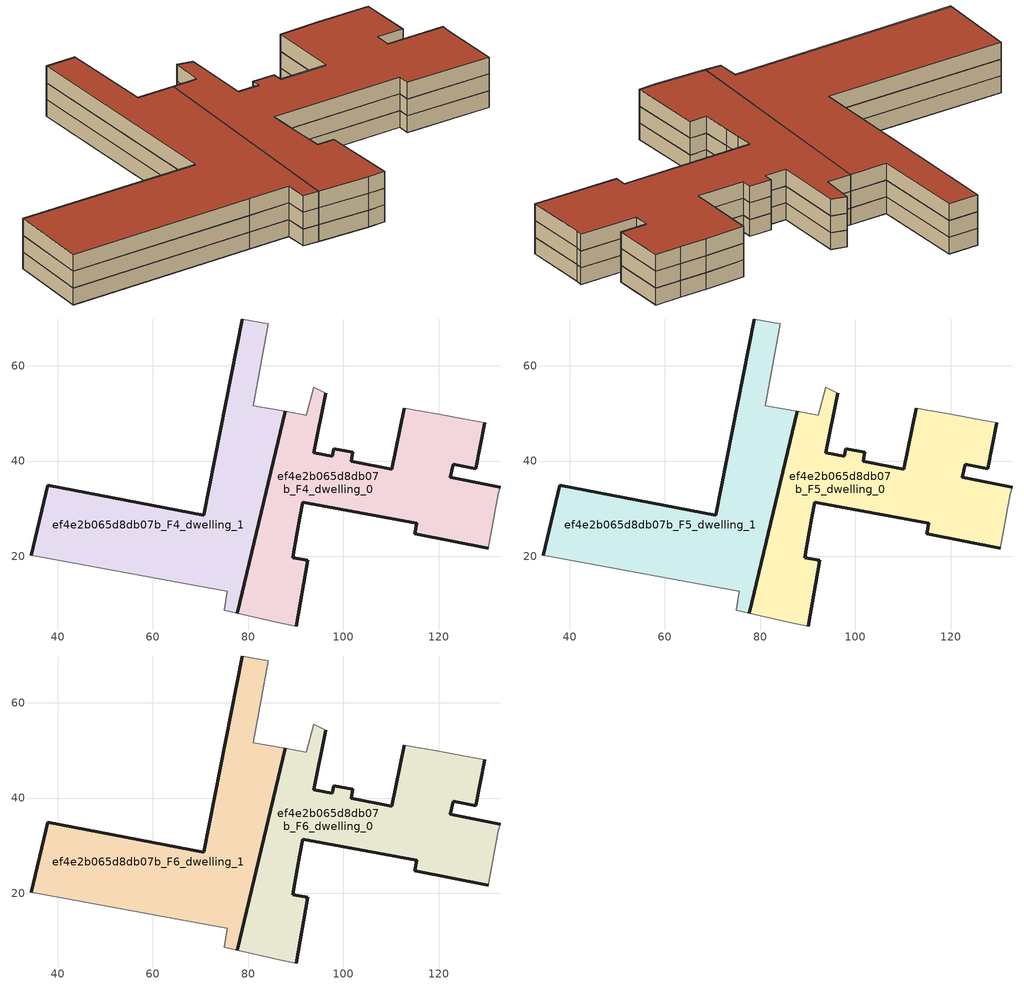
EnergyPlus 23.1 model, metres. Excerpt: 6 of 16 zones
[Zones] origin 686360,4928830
ef4e2b065d8db07b_F4_dwelling_0
 floor to ef4e2b065d8db07b_F3_dwelling_0 (EU_floor_Construction): 130.4,21.66 132.53,33.1 132.95,34.51 122.47,36.55 123.05,39.32 127.83,38.39 129.69,48.01 125.04,48.91 120.13,49.87 112.77,51.05 110.19,38.28 101.62,39.97 101.99,41.81 97.98,42.6 97.66,40.98 93.81,41.74 96.28,54.24 93.72,55.46 92.23,49.61 87.83,50.42 77.74,8.01 86.97,5.89 90.09,5.35 92.49,19.15 89.39,19.68 90.32,25.1 90.83,28.12 91.41,31.36 115.41,26.89 114.93,24.76 z12
 wall outside (EU_wall_Construction): 96.28,54.24 93.81,41.74 97.66,40.98 97.98,42.6 101.99,41.81 101.62,39.97 110.19,38.28 112.77,51.05 / 129.69,48.01 127.83,38.39 123.05,39.32 122.47,36.55 132.95,34.51 / 130.4,21.66 114.93,24.76 115.41,26.89 91.41,31.36 90.83,28.12 90.32,25.1 89.39,19.68 92.49,19.15 90.09,5.35 / 77.74,8.01 87.83,50.42 z12:15
 wall adiabatic (EU_wall_Construction): 112.77,51.05 120.13,49.87 125.04,48.91 129.69,48.01 / 132.95,34.51 132.54,33.1 130.4,21.66 / 90.09,5.35 86.97,5.89 77.74,8.01 / 87.83,50.42 92.23,49.61 93.72,55.46 96.28,54.24 z12:15
ef4e2b065d8db07b_F4_dwelling_1
 floor to ef4e2b065d8db07b_F3_dwelling_1 (EU_floor_Construction): 77.74,8.01 87.83,50.42 81.08,51.65 84.21,68.79 78.7,69.83 70.68,28.6 37.9,34.92 34.41,20.25 68.08,14.04 75.65,12.62 74.92,8.65 z12
 wall outside (EU_wall_Construction): 34.41,20.25 37.9,34.92 70.68,28.6 78.7,69.83 / 87.83,50.42 77.75,8.01 z12:15
 wall adiabatic (EU_wall_Construction): 77.74,8.01 74.92,8.65 75.65,12.62 68.08,14.04 34.41,20.25 / 78.7,69.83 84.21,68.79 81.08,51.65 87.83,50.42 z12:15
ef4e2b065d8db07b_F5_dwelling_0
 floor to ef4e2b065d8db07b_F4_dwelling_0 (EU_floor_Construction): 130.4,21.66 132.53,33.1 132.95,34.51 122.47,36.55 123.05,39.32 127.83,38.39 129.69,48.01 125.04,48.91 120.13,49.87 112.77,51.05 110.19,38.28 101.62,39.97 101.99,41.81 97.98,42.6 97.66,40.98 93.81,41.74 96.28,54.24 93.72,55.46 92.23,49.61 87.83,50.42 77.74,8.01 86.97,5.89 90.09,5.35 92.49,19.15 89.39,19.68 90.32,25.1 90.83,28.12 91.41,31.36 115.41,26.89 114.93,24.76 z15
 wall outside (EU_wall_Construction): 96.28,54.24 93.81,41.74 97.66,40.98 97.98,42.6 101.99,41.81 101.62,39.97 110.19,38.28 112.77,51.05 / 129.69,48.01 127.83,38.39 123.05,39.32 122.47,36.55 132.95,34.51 / 130.4,21.66 114.93,24.76 115.41,26.89 91.41,31.36 90.83,28.12 90.32,25.1 89.39,19.68 92.49,19.15 90.09,5.35 / 77.74,8.01 87.83,50.42 z15:18
 wall adiabatic (EU_wall_Construction): 112.77,51.05 120.13,49.87 125.04,48.91 129.69,48.01 / 132.95,34.51 132.54,33.1 130.4,21.66 / 90.09,5.35 86.97,5.89 77.74,8.01 / 87.83,50.42 92.23,49.61 93.72,55.46 96.28,54.24 z15:18
ef4e2b065d8db07b_F5_dwelling_1
 floor to ef4e2b065d8db07b_F4_dwelling_1 (EU_floor_Construction): 77.74,8.01 87.83,50.42 81.08,51.65 84.21,68.79 78.7,69.83 70.68,28.6 37.9,34.92 34.41,20.25 68.08,14.04 75.65,12.62 74.92,8.65 z15
 wall outside (EU_wall_Construction): 34.41,20.25 37.9,34.92 70.68,28.6 78.7,69.83 / 87.83,50.42 77.75,8.01 z15:18
 wall adiabatic (EU_wall_Construction): 77.74,8.01 74.92,8.65 75.65,12.62 68.08,14.04 34.41,20.25 / 78.7,69.83 84.21,68.79 81.08,51.65 87.83,50.42 z15:18
ef4e2b065d8db07b_F6_dwelling_0
 floor to ef4e2b065d8db07b_F5_dwelling_0 (EU_floor_Construction): 130.4,21.66 132.53,33.1 132.95,34.51 122.47,36.55 123.05,39.32 127.83,38.39 129.69,48.01 125.04,48.91 120.13,49.87 112.77,51.05 110.19,38.28 101.62,39.97 101.99,41.81 97.98,42.6 97.66,40.98 93.81,41.74 96.28,54.24 93.72,55.46 92.23,49.61 87.83,50.42 77.74,8.01 86.97,5.89 90.09,5.35 92.49,19.15 89.39,19.68 90.32,25.1 90.83,28.12 91.41,31.36 115.41,26.89 114.93,24.76 z18
 wall outside (EU_wall_Construction): 96.28,54.24 93.81,41.74 97.66,40.98 97.98,42.6 101.99,41.81 101.62,39.97 110.19,38.28 112.77,51.05 / 129.69,48.01 127.83,38.39 123.05,39.32 122.47,36.55 132.95,34.51 / 130.4,21.66 114.93,24.76 115.41,26.89 91.41,31.36 90.83,28.12 90.32,25.1 89.39,19.68 92.49,19.15 90.09,5.35 / 77.74,8.01 87.83,50.42 z18:21
 wall adiabatic (EU_wall_Construction): 112.77,51.05 120.13,49.87 125.04,48.91 129.69,48.01 / 132.95,34.51 132.54,33.1 130.4,21.66 / 90.09,5.35 86.97,5.89 77.74,8.01 / 87.83,50.42 92.23,49.61 93.72,55.46 96.28,54.24 z18:21
 roof outside (EU_roof_Construction): 129.69,48.01 127.83,38.39 123.05,39.32 122.47,36.55 132.95,34.51 132.54,33.1 130.4,21.66 114.93,24.76 115.41,26.89 91.41,31.36 90.83,28.12 90.32,25.1 89.39,19.68 92.49,19.15 90.09,5.35 86.97,5.89 77.74,8.01 87.83,50.42 92.23,49.61 93.72,55.46 96.28,54.24 93.81,41.74 97.66,40.98 97.98,42.6 101.99,41.81 101.62,39.97 110.19,38.28 112.77,51.05 120.13,49.87 125.04,48.91 z21
ef4e2b065d8db07b_F6_dwelling_1
 floor to ef4e2b065d8db07b_F5_dwelling_1 (EU_floor_Construction): 77.74,8.01 87.83,50.42 81.08,51.65 84.21,68.79 78.7,69.83 70.68,28.6 37.9,34.92 34.41,20.25 68.08,14.04 75.65,12.62 74.92,8.65 z18
 wall outside (EU_wall_Construction): 34.41,20.25 37.9,34.92 70.68,28.6 78.7,69.83 / 87.83,50.42 77.75,8.01 z18:21
 wall adiabatic (EU_wall_Construction): 77.74,8.01 74.92,8.65 75.65,12.62 68.08,14.04 34.41,20.25 / 78.7,69.83 84.21,68.79 81.08,51.65 87.83,50.42 z18:21
 roof outside (EU_roof_Construction): 84.21,68.79 81.08,51.65 87.83,50.42 77.74,8.01 74.92,8.65 75.65,12.62 68.08,14.04 34.41,20.25 37.9,34.92 70.68,28.6 78.7,69.83 z21
[Building]
EU S2 Campaign: North Axis=0; Terrain=City; Solar Distribution=FullExterior
[Site:Location]
Bologna: Latitude=44.5; Longitude=11.25; Time Zone=1; Elevation=37
[SizingPeriod:WeatherFileDays]
AnnualSizingPeriod: Begin Month=1; Begin Day of Month=1; End Month=12; End Day of Month=31; Day of Week for Start Day=Monday; Use Weather File Daylight Saving Period=No; Use Weather File Rain and Snow Indicators=No
[MATERIAL]
EU_InternalMass_Material: Roughness=MediumRough; Thickness=0.1; Conductivity=1; Density=1800; Specific Heat=900; Thermal Absorptance=0.9; Solar Absorptance=0.7; Visible Absorptance=0.7
[MATERIAL:NOMASS] Roughness=MediumRough; Thermal Absorptance=0.9; Solar Absorptance=0.7; Visible Absorptance=0.7
Name | Thermal Resistance
EU_wall_NoMass | 0.905828
EU_roof_NoMass | 0.37593
EU_floor_NoMass | 0.67114
[CONSTRUCTION]
EU_wall_Construction: EU_wall_NoMass
EU_roof_Construction: EU_roof_NoMass
EU_floor_Construction: EU_floor_NoMass
EU_InternalMass_Construction: EU_InternalMass_Material
[ZONE] Type=1; Multiplier=1; Ceiling Height=autocalculate; Floor Area=autocalculate; Part of Total Floor Area=Yes
Name | Volume
ef4e2b065d8db07b_F4_dwelling_0; ef4e2b065d8db07b_F5_dwelling_0; ef4e2b065d8db07b_F6_dwelling_0 | 3284.31
ef4e2b065d8db07b_F4_dwelling_1; ef4e2b065d8db07b_F5_dwelling_1; ef4e2b065d8db07b_F6_dwelling_1 | 3244.46
[INTERNALMASS] Construction=EU_InternalMass_Construction
Name | Zone or ZoneList | Surface Area
ef4e2b065d8db07b_F4_dwelling_0_EU_InternalMass | ef4e2b065d8db07b_F4_dwelling_0 | 1678.04
ef4e2b065d8db07b_F4_dwelling_1_EU_InternalMass | ef4e2b065d8db07b_F4_dwelling_1 | 1606.24
ef4e2b065d8db07b_F5_dwelling_0_EU_InternalMass | ef4e2b065d8db07b_F5_dwelling_0 | 1678.04
ef4e2b065d8db07b_F5_dwelling_1_EU_InternalMass | ef4e2b065d8db07b_F5_dwelling_1 | 1606.24
ef4e2b065d8db07b_F6_dwelling_0_EU_InternalMass | ef4e2b065d8db07b_F6_dwelling_0 | 1678.04
ef4e2b065d8db07b_F6_dwelling_1_EU_InternalMass | ef4e2b065d8db07b_F6_dwelling_1 | 1606.24
[OTHEREQUIPMENT] Fuel Type=Electricity; Design Level Calculation Method=Watts/Area; Power per Zone Floor Area=1; Fraction Latent=0; Fraction Radiant=0; Fraction Lost=0; Carbon Dioxide Generation Rate=0; EndUse Subcategory=EU_Step8_InternalGains
Name | Zone or ZoneList or Space or SpaceList | Schedule
EU_Step8_InternalGain_ef4e2b065d8db07b_F4_dwelling_0_f000 | ef4e2b065d8db07b_F4_dwelling_0 | EU_Step8_GainSchedule_ef4e2b065d8db07b_F4_dwelling_0_f000
EU_Step8_InternalGain_ef4e2b065d8db07b_F4_dwelling_1_f000 | ef4e2b065d8db07b_F4_dwelling_1 | EU_Step8_GainSchedule_ef4e2b065d8db07b_F4_dwelling_1_f000
EU_Step8_InternalGain_ef4e2b065d8db07b_F5_dwelling_0_f000 | ef4e2b065d8db07b_F5_dwelling_0 | EU_Step8_GainSchedule_ef4e2b065d8db07b_F5_dwelling_0_f000
EU_Step8_InternalGain_ef4e2b065d8db07b_F5_dwelling_1_f000 | ef4e2b065d8db07b_F5_dwelling_1 | EU_Step8_GainSchedule_ef4e2b065d8db07b_F5_dwelling_1_f000
EU_Step8_InternalGain_ef4e2b065d8db07b_F6_dwelling_0_f000 | ef4e2b065d8db07b_F6_dwelling_0 | EU_Step8_GainSchedule_ef4e2b065d8db07b_F6_dwelling_0_f000
EU_Step8_InternalGain_ef4e2b065d8db07b_F6_dwelling_1_f000 | ef4e2b065d8db07b_F6_dwelling_1 | EU_Step8_GainSchedule_ef4e2b065d8db07b_F6_dwelling_1_f000
[ZONEVENTILATION:DESIGNFLOWRATE] Schedule=EU_AlwaysOn; Design Flow Rate Calculation Method=AirChanges/Hour; Air Changes per Hour=0.73129; Ventilation Type=Natural; Fan Pressure Rise=0; Fan Total Efficiency=1; Constant Term Coefficient=1; Temperature Term Coefficient=0; Velocity Term Coefficient=0; Velocity Squared Term Coefficient=0; Minimum Indoor Temperature=-100; Maximum Indoor Temperature=100; Delta Temperature=-100; Minimum Outdoor Temperature=-100; Maximum Outdoor Temperature=100; Maximum Wind Speed=40
Name | Zone or ZoneList or Space or SpaceList
EU_ConstantAir_ef4e2b065d8db07b_F4_dwelling_0 | ef4e2b065d8db07b_F4_dwelling_0
EU_ConstantAir_ef4e2b065d8db07b_F4_dwelling_1 | ef4e2b065d8db07b_F4_dwelling_1
EU_ConstantAir_ef4e2b065d8db07b_F5_dwelling_0 | ef4e2b065d8db07b_F5_dwelling_0
EU_ConstantAir_ef4e2b065d8db07b_F5_dwelling_1 | ef4e2b065d8db07b_F5_dwelling_1
EU_ConstantAir_ef4e2b065d8db07b_F6_dwelling_0 | ef4e2b065d8db07b_F6_dwelling_0
EU_ConstantAir_ef4e2b065d8db07b_F6_dwelling_1 | ef4e2b065d8db07b_F6_dwelling_1
[HVACTEMPLATE:ZONE:IDEALLOADSAIRSYSTEM] System Availability Schedule=EU_AlwaysOn; Maximum Heating Supply Air Temperature=50; Minimum Cooling Supply Air Temperature=13; Maximum Heating Supply Air Humidity Ratio=0.0156; Minimum Cooling Supply Air Humidity Ratio=0.0077; Heating Limit=NoLimit; Cooling Limit=NoLimit; Heating Availability Schedule=EU_AlwaysOn; Cooling Availability Schedule=EU_CoolingOff; Dehumidification Control Type=ConstantSensibleHeatRatio; Cooling Sensible Heat Ratio=0.7; Dehumidification Setpoint=60; Humidification Control Type=None; Humidification Setpoint=30; Outdoor Air Method=None; Outdoor Air Flow Rate per Person=0.00944; Outdoor Air Flow Rate per Zone Floor Area=0; Outdoor Air Flow Rate per Zone=0; Demand Controlled Ventilation Type=None; Outdoor Air Economizer Type=NoEconomizer; Heat Recovery Type=None; Sensible Heat Recovery Effectiveness=0.7; Latent Heat Recovery Effectiveness=0.65
Name | Template Thermostat
ef4e2b065d8db07b_F4_dwelling_0 | EU_HeatOnly_ef4e2b065d8db07b_F4_dwelling_0
ef4e2b065d8db07b_F4_dwelling_1 | EU_HeatOnly_ef4e2b065d8db07b_F4_dwelling_1
ef4e2b065d8db07b_F5_dwelling_0 | EU_HeatOnly_ef4e2b065d8db07b_F5_dwelling_0
ef4e2b065d8db07b_F5_dwelling_1 | EU_HeatOnly_ef4e2b065d8db07b_F5_dwelling_1
ef4e2b065d8db07b_F6_dwelling_0 | EU_HeatOnly_ef4e2b065d8db07b_F6_dwelling_0
ef4e2b065d8db07b_F6_dwelling_1 | EU_HeatOnly_ef4e2b065d8db07b_F6_dwelling_1
[SIZING:ZONE] Zone Cooling Design Supply Air Temperature Input Method=SupplyAirTemperature; Zone Cooling Design Supply Air Temperature=13; Zone Heating Design Supply Air Temperature Input Method=SupplyAirTemperature; Zone Heating Design Supply Air Temperature=50; Zone Cooling Design Supply Air Humidity Ratio=0.008; Zone Heating Design Supply Air Humidity Ratio=0.008; Cooling Design Air Flow Method=DesignDay; Cooling Design Air Flow Rate=0; Cooling Minimum Air Flow per Zone Floor Area=0.000762; Cooling Minimum Air Flow=0; Cooling Minimum Air Flow Fraction=0.2; Heating Design Air Flow Method=DesignDay; Heating Design Air Flow Rate=0; Heating Maximum Air Flow per Zone Floor Area=0.002032; Heating Maximum Air Flow=0.141576; Heating Maximum Air Flow Fraction=0.3; Account for Dedicated Outdoor Air System=No; Dedicated Outdoor Air System Control Strategy=NeutralSupplyAir; Dedicated Outdoor Air Low Setpoint Temperature for Design=autosize; Dedicated Outdoor Air High Setpoint Temperature for Design=autosize; Zone Load Sizing Method=Sensible Load Only No Latent Load; Zone Latent Cooling Design Supply Air Humidity Ratio Input Method=HumidityRatioDifference; Zone Cooling Design Supply Air Humidity Ratio Difference=0.005; Zone Latent Heating Design Supply Air Humidity Ratio Input Method=HumidityRatioDifference; Zone Humidification Design Supply Air Humidity Ratio Difference=0.005
ef4e2b065d8db07b_F4_dwelling_0; ef4e2b065d8db07b_F4_dwelling_1; ef4e2b065d8db07b_F5_dwelling_0; ef4e2b065d8db07b_F5_dwelling_1; ef4e2b065d8db07b_F6_dwelling_0; ef4e2b065d8db07b_F6_dwelling_1
[SCHEDULE:CONSTANT]
Name | Hourly Value
EU_AlwaysOn | 1
EU_CoolingOff | 0
[SCHEDULE:FILE] Column Number=1; Rows to Skip at Top=0; Number of Hours of Data=8760; Column Separator=Comma; Interpolate to Timestep=No; Minutes per Item=60; Adjust Schedule for Daylight Savings=Yes
Name | File
EU_Step8_GainSchedule_ef4e2b065d8db07b_F4_dwelling_0_f000 | ../../schedules/ef4e2b065d8db07b/ef4e2b065d8db07b_F4_dwelling_0_f000_gain.csv
EU_Step8_GainSchedule_ef4e2b065d8db07b_F4_dwelling_1_f000 | ../../schedules/ef4e2b065d8db07b/ef4e2b065d8db07b_F4_dwelling_1_f000_gain.csv
EU_Step8_GainSchedule_ef4e2b065d8db07b_F5_dwelling_0_f000 | ../../schedules/ef4e2b065d8db07b/ef4e2b065d8db07b_F5_dwelling_0_f000_gain.csv
EU_Step8_GainSchedule_ef4e2b065d8db07b_F5_dwelling_1_f000 | ../../schedules/ef4e2b065d8db07b/ef4e2b065d8db07b_F5_dwelling_1_f000_gain.csv
EU_Step8_GainSchedule_ef4e2b065d8db07b_F6_dwelling_0_f000 | ../../schedules/ef4e2b065d8db07b/ef4e2b065d8db07b_F6_dwelling_0_f000_gain.csv
EU_Step8_GainSchedule_ef4e2b065d8db07b_F6_dwelling_1_f000 | ../../schedules/ef4e2b065d8db07b/ef4e2b065d8db07b_F6_dwelling_1_f000_gain.csv
